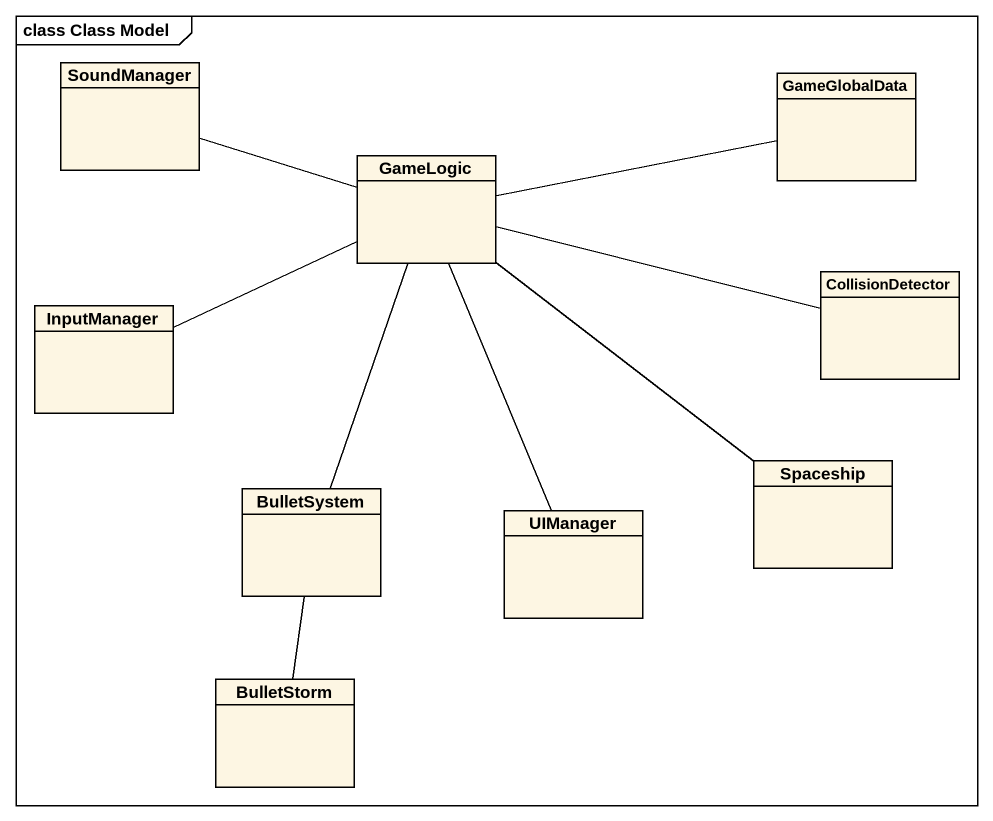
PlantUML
@startuml
mainframe class Class Model
hide circle
hide empty members
class SoundManager
class GameGlobalData
class GameLogic
class CollisionDetector
class InputManager
class BulletSystem
class Spaceship
class UIManager
class BulletStorm
SoundManager -right- GameLogic
GameLogic -right- GameGlobalData
GameLogic -right- CollisionDetector
GameLogic -- Spaceship
GameLogic -- UIManager
InputManager -right- GameLogic
BulletSystem -up- GameLogic
BulletStorm -up- BulletSystem
@enduml
